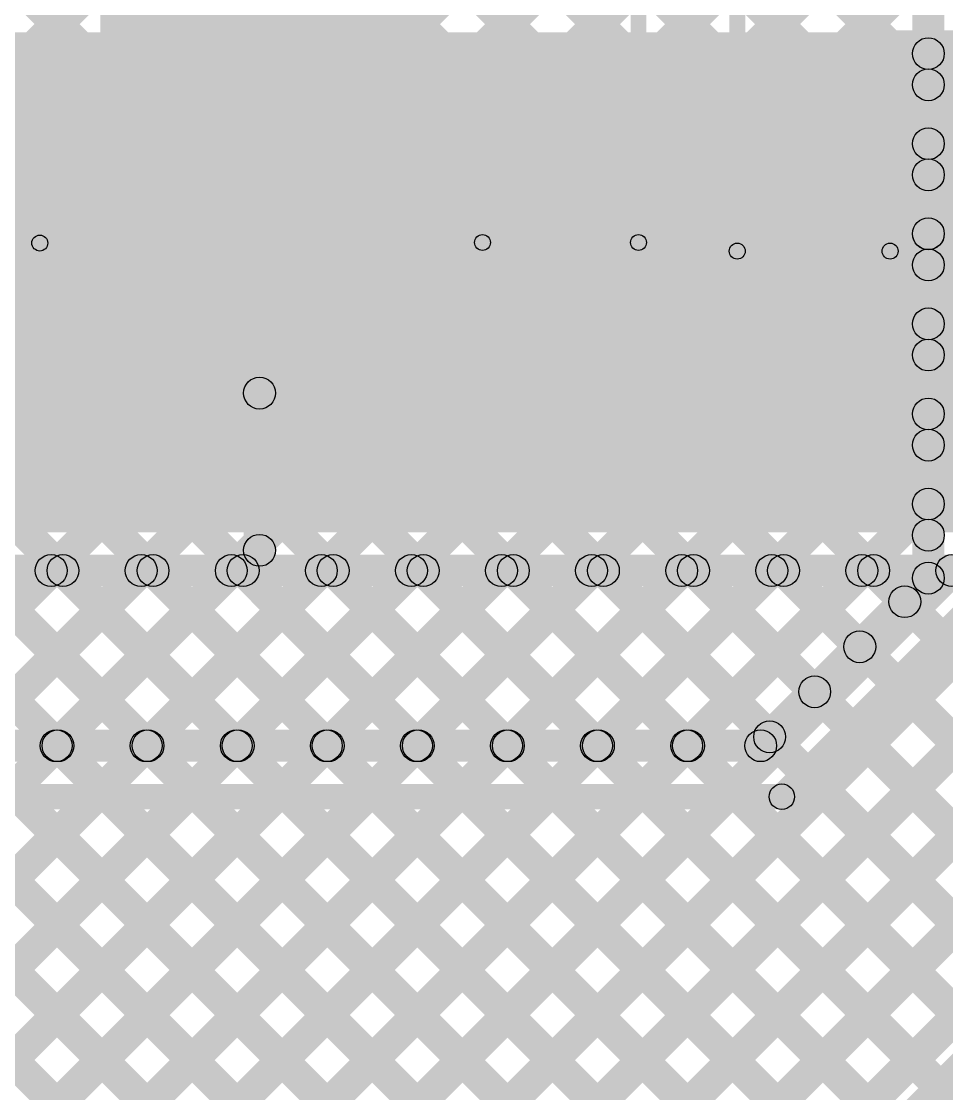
# Model space of a CAD drawing. Header units: millimetres. Extents: x -0.08 to 5.25, y -0.08 to 2.73.
# Drawn here: x 1.4762 to 1.7667, y 0.7308 to 1.0674 of the extents above; entities that cross this region are included whole.
import ezdxf

# ---------------------------------------------------------------- set-up
doc = ezdxf.new("R2010")
doc.units = ezdxf.units.MM
doc.header["$MEASUREMENT"] = 0
for name, color, linetype in [('BottomLayer', 5, 'Continuous'), ('TopLayer', 1, 'Continuous'), ('TopOverlay', 2, 'Continuous'), ('TopPaste', 8, 'Continuous'), ('TopSolder', 216, 'Continuous')]:
    doc.layers.add(name, color=color, linetype=linetype)

# ---------------------------------------------------------------- blocks, each defined once
blk = doc.blocks.new('SPX3940AM3_L_3_3_TR_47')
at = {"layer": 'TopLayer'}
for points in [[(-0.06299, 0.14961), (0.06299, 0.14961), (0.06299, 0.07087), (-0.06299, 0.07087)], [(-0.11417, -0.07087), (-0.06693, -0.07087), (-0.06693, -0.14961), (-0.11417, -0.14961)], [(-0.02362, -0.07087), (0.02362, -0.07087), (0.02362, -0.14961), (-0.02362, -0.14961)], [(0.06693, -0.07087), (0.11417, -0.07087), (0.11417, -0.14961), (0.06693, -0.14961)]]:
    blk.add_hatch(color=1, dxfattribs=at).paths.add_polyline_path(points)
at = {"layer": 'TopOverlay'}
h = blk.add_hatch(color=2, dxfattribs=at)
edge = h.paths.add_edge_path()
edge.add_arc((-0.119, 0.06296), 0.0025, 0, 360)
h = blk.add_hatch(color=2, dxfattribs=at)
edge = h.paths.add_edge_path()
edge.add_arc((-0.119, 0.06296), 0.0025, 0, 360)
for points in [[(-0.07, 0.06546), (-0.07, 0.06046), (-0.119, 0.06046), (-0.119, 0.06546)], [(0.12216, 0.06563), (0.12216, 0.06063), (0.069, 0.06063), (0.069, 0.06563)], [(-0.1215, 0.06296), (-0.1165, 0.06296), (-0.1165, -0.06089), (-0.1215, -0.06089)], [(0.11966, 0.06313), (0.12466, 0.06313), (0.12466, -0.05899), (0.11966, -0.05899)]]:
    blk.add_hatch(color=2, dxfattribs=at).paths.add_polyline_path(points)
h = blk.add_hatch(color=2, dxfattribs=at)
edge = h.paths.add_edge_path()
edge.add_arc((-0.07, 0.06296), 0.0025, 0, 360)
h = blk.add_hatch(color=2, dxfattribs=at)
edge = h.paths.add_edge_path()
edge.add_arc((0.069, 0.06313), 0.0025, 0, 360)
h = blk.add_hatch(color=2, dxfattribs=at)
edge = h.paths.add_edge_path()
edge.add_arc((0.12216, 0.06313), 0.0025, 0, 360)
h = blk.add_hatch(color=2, dxfattribs=at)
edge = h.paths.add_edge_path()
edge.add_arc((0.12216, 0.06313), 0.0025, 0, 360)
h = blk.add_hatch(color=2, dxfattribs=at)
edge = h.paths.add_edge_path()
edge.add_arc((0.12216, -0.05899), 0.0025, 0, 360)
h = blk.add_hatch(color=2, dxfattribs=at)
edge = h.paths.add_edge_path()
edge.add_arc((-0.119, -0.06089), 0.0025, 0, 360)
h = blk.add_hatch(color=2, dxfattribs=at)
edge = h.paths.add_edge_path()
edge.add_arc((-0.12612, -0.147), 0.0025, 0, 360)
h = blk.add_hatch(color=2, dxfattribs=at)
edge = h.paths.add_edge_path()
edge.add_arc((-0.11788, -0.147), 0.0025, 0, 360)
at = {"layer": 'TopPaste'}
for points in [[(-0.06299, 0.14961), (0.06299, 0.14961), (0.06299, 0.07087), (-0.06299, 0.07087)], [(-0.11417, -0.07087), (-0.06693, -0.07087), (-0.06693, -0.14961), (-0.11417, -0.14961)], [(-0.02362, -0.07087), (0.02362, -0.07087), (0.02362, -0.14961), (-0.02362, -0.14961)], [(0.06693, -0.07087), (0.11417, -0.07087), (0.11417, -0.14961), (0.06693, -0.14961)]]:
    blk.add_hatch(color=8, dxfattribs=at).paths.add_polyline_path(points)
at = {"layer": 'TopSolder'}
for points in [[(-0.06699, 0.15361), (0.06699, 0.15361), (0.06699, 0.06687), (-0.06699, 0.06687)], [(-0.11817, -0.06687), (-0.06293, -0.06687), (-0.06293, -0.15361), (-0.11817, -0.15361)], [(-0.02762, -0.06687), (0.02762, -0.06687), (0.02762, -0.15361), (-0.02762, -0.15361)], [(0.06293, -0.06687), (0.11817, -0.06687), (0.11817, -0.15361), (0.06293, -0.15361)]]:
    blk.add_hatch(color=216, dxfattribs=at).paths.add_polyline_path(points)
at = {"layer": 'TopOverlay', "const_width": 0.005}
blk.add_lwpolyline([(-0.11788, -0.147, 1), (-0.12612, -0.147, 1)], format="xyb", close=True, dxfattribs=at)
at = {"layer": 'TopOverlay'}
for centre in [(-0.119, 0.06296), (-0.119, 0.06296), (-0.07, 0.06296), (0.069, 0.06313), (0.12216, 0.06313), (0.12216, 0.06313), (0.12216, -0.05899), (-0.119, -0.06089), (-0.12612, -0.147), (-0.11788, -0.147)]:
    blk.add_circle(centre, 0.0025, dxfattribs=at)
blk = doc.blocks.new('EEEHB1E6R8R_92')
at = {"layer": 'TopLayer'}
for points in [[(-0.11811, 0.0315), (-0.01969, 0.0315), (-0.01969, -0.0315), (-0.11811, -0.0315)], [(0.01969, 0.0315), (0.11811, 0.0315), (0.11811, -0.0315), (0.01969, -0.0315)]]:
    blk.add_hatch(color=1, dxfattribs=at).paths.add_polyline_path(points)
at = {"layer": 'TopOverlay'}
for points in [[(-0.08623, 0.05423), (-0.08977, 0.05777), (-0.06277, 0.08477), (-0.05923, 0.08123)], [(0.083, 0.0855), (0.083, 0.0805), (-0.061, 0.0805), (-0.061, 0.0855)], [(0.0855, 0.03502), (0.0805, 0.03502), (0.0805, 0.083), (0.0855, 0.083)], [(-0.0855, 0.03509), (-0.0905, 0.03509), (-0.0905, 0.056), (-0.0855, 0.056)], [(-0.0985, 0.03881), (-0.1035, 0.03881), (-0.1035, 0.05143), (-0.0985, 0.05143)], [(-0.094, 0.0475), (-0.094, 0.0425), (-0.10796, 0.0425), (-0.10796, 0.0475)], [(-0.0835, -0.056), (-0.0885, -0.056), (-0.0885, -0.03509), (-0.0835, -0.03509)], [(0.0875, -0.083), (0.0825, -0.083), (0.0825, -0.03502), (0.0875, -0.03502)], [(-0.05723, -0.08123), (-0.06077, -0.08477), (-0.08777, -0.05777), (-0.08423, -0.05423)], [(0.085, -0.0805), (0.085, -0.0855), (-0.059, -0.0855), (-0.059, -0.0805)]]:
    blk.add_hatch(color=2, dxfattribs=at).paths.add_polyline_path(points)
h = blk.add_hatch(color=2, dxfattribs=at)
edge = h.paths.add_edge_path()
edge.add_arc((-0.061, 0.083), 0.0025, 0, 360)
h = blk.add_hatch(color=2, dxfattribs=at)
edge = h.paths.add_edge_path()
edge.add_arc((-0.061, 0.083), 0.0025, 0, 360)
h = blk.add_hatch(color=2, dxfattribs=at)
edge = h.paths.add_edge_path()
edge.add_arc((0.083, 0.083), 0.0025, 0, 360)
h = blk.add_hatch(color=2, dxfattribs=at)
edge = h.paths.add_edge_path()
edge.add_arc((0.083, 0.083), 0.0025, 0, 360)
h = blk.add_hatch(color=2, dxfattribs=at)
edge = h.paths.add_edge_path()
edge.add_arc((-0.088, 0.056), 0.0025, 0, 360)
h = blk.add_hatch(color=2, dxfattribs=at)
edge = h.paths.add_edge_path()
edge.add_arc((-0.088, 0.056), 0.0025, 0, 360)
h = blk.add_hatch(color=2, dxfattribs=at)
edge = h.paths.add_edge_path()
edge.add_arc((-0.101, 0.05143), 0.0025, 0, 360)
h = blk.add_hatch(color=2, dxfattribs=at)
edge = h.paths.add_edge_path()
edge.add_arc((-0.10796, 0.045), 0.0025, 0, 360)
h = blk.add_hatch(color=2, dxfattribs=at)
edge = h.paths.add_edge_path()
edge.add_arc((-0.094, 0.045), 0.0025, 0, 360)
h = blk.add_hatch(color=2, dxfattribs=at)
edge = h.paths.add_edge_path()
edge.add_arc((-0.101, 0.03881), 0.0025, 0, 360)
h = blk.add_hatch(color=2, dxfattribs=at)
edge = h.paths.add_edge_path()
edge.add_arc((-0.088, 0.03509), 0.0025, 0, 360)
h = blk.add_hatch(color=2, dxfattribs=at)
edge = h.paths.add_edge_path()
edge.add_arc((0.083, 0.03502), 0.0025, 0, 360)
h = blk.add_hatch(color=2, dxfattribs=at)
edge = h.paths.add_edge_path()
edge.add_arc((-0.086, -0.03509), 0.0025, 0, 360)
h = blk.add_hatch(color=2, dxfattribs=at)
edge = h.paths.add_edge_path()
edge.add_arc((0.085, -0.03502), 0.0025, 0, 360)
h = blk.add_hatch(color=2, dxfattribs=at)
edge = h.paths.add_edge_path()
edge.add_arc((-0.086, -0.056), 0.0025, 0, 360)
h = blk.add_hatch(color=2, dxfattribs=at)
edge = h.paths.add_edge_path()
edge.add_arc((-0.086, -0.056), 0.0025, 0, 360)
h = blk.add_hatch(color=2, dxfattribs=at)
edge = h.paths.add_edge_path()
edge.add_arc((-0.059, -0.083), 0.0025, 0, 360)
h = blk.add_hatch(color=2, dxfattribs=at)
edge = h.paths.add_edge_path()
edge.add_arc((-0.059, -0.083), 0.0025, 0, 360)
h = blk.add_hatch(color=2, dxfattribs=at)
edge = h.paths.add_edge_path()
edge.add_arc((0.085, -0.083), 0.0025, 0, 360)
h = blk.add_hatch(color=2, dxfattribs=at)
edge = h.paths.add_edge_path()
edge.add_arc((0.085, -0.083), 0.0025, 0, 360)
at = {"layer": 'TopPaste'}
for points in [[(-0.11811, 0.0315), (-0.01969, 0.0315), (-0.01969, -0.0315), (-0.11811, -0.0315)], [(0.01969, 0.0315), (0.11811, 0.0315), (0.11811, -0.0315), (0.01969, -0.0315)]]:
    blk.add_hatch(color=8, dxfattribs=at).paths.add_polyline_path(points)
at = {"layer": 'TopSolder'}
for points in [[(-0.12211, 0.0355), (-0.01569, 0.0355), (-0.01569, -0.0355), (-0.12211, -0.0355)], [(0.01569, 0.0355), (0.12211, 0.0355), (0.12211, -0.0355), (0.01569, -0.0355)]]:
    blk.add_hatch(color=216, dxfattribs=at).paths.add_polyline_path(points)
at = {"layer": 'TopOverlay'}
for centre in [(-0.061, 0.083), (-0.061, 0.083), (0.083, 0.083), (0.083, 0.083), (-0.088, 0.056), (-0.088, 0.056), (-0.101, 0.05143), (-0.10796, 0.045), (-0.094, 0.045), (-0.101, 0.03881), (-0.088, 0.03509), (0.083, 0.03502), (-0.086, -0.03509), (0.085, -0.03502), (-0.086, -0.056), (-0.086, -0.056), (-0.059, -0.083), (-0.059, -0.083), (0.085, -0.083), (0.085, -0.083)]:
    blk.add_circle(centre, 0.0025, dxfattribs=at)

msp = doc.modelspace()

# ---------------------------------------------------------------- hatches: boundary and pattern name
at = {"layer": 'BottomLayer'}
for points in [[(1.766, 0.89263), (1.756, 0.89263), (1.756, 1.62808), (1.766, 1.62808)], [(1.766, 0.89263), (1.756, 0.89263), (1.756, 1.62808), (1.766, 1.62808)], [(1.26439, 0.83646), (1.25732, 0.84354), (1.75746, 1.34368), (1.76454, 1.33661)], [(1.26439, 0.83646), (1.25732, 0.84354), (1.75746, 1.34368), (1.76454, 1.33661)], [(1.29267, 0.83646), (1.2856, 0.84354), (1.75746, 1.3154), (1.76454, 1.30833)], [(1.29267, 0.83646), (1.2856, 0.84354), (1.75746, 1.3154), (1.76454, 1.30833)], [(1.39286, 1.29546), (1.39993, 1.30254), (1.76454, 0.93793), (1.75746, 0.93086)], [(1.39286, 1.29546), (1.39993, 1.30254), (1.76454, 0.93793), (1.75746, 0.93086)], [(1.42114, 1.29546), (1.42821, 1.30254), (1.76454, 0.96621), (1.75746, 0.95914)], [(1.42114, 1.29546), (1.42821, 1.30254), (1.76454, 0.96621), (1.75746, 0.95914)], [(1.44943, 1.29546), (1.4565, 1.30254), (1.76454, 0.9945), (1.75746, 0.98743)], [(1.44943, 1.29546), (1.4565, 1.30254), (1.76454, 0.9945), (1.75746, 0.98743)], [(1.47771, 1.29546), (1.48478, 1.30254), (1.76454, 1.02278), (1.75746, 1.01571)], [(1.47771, 1.29546), (1.48478, 1.30254), (1.76454, 1.02278), (1.75746, 1.01571)], [(1.506, 1.29546), (1.51307, 1.30254), (1.76454, 1.05107), (1.75746, 1.044)], [(1.506, 1.29546), (1.51307, 1.30254), (1.76454, 1.05107), (1.75746, 1.044)], [(1.32096, 0.83646), (1.31389, 0.84354), (1.75746, 1.28711), (1.76454, 1.28004)], [(1.32096, 0.83646), (1.31389, 0.84354), (1.75746, 1.28711), (1.76454, 1.28004)], [(1.39234, 1.2677), (1.39942, 1.27477), (1.76454, 0.90965), (1.75746, 0.90258)], [(1.39234, 1.26769), (1.39942, 1.27477), (1.76454, 0.90965), (1.75746, 0.90257)], [(1.34924, 0.83646), (1.34217, 0.84354), (1.75746, 1.25883), (1.76454, 1.25176)], [(1.34924, 0.83646), (1.34217, 0.84354), (1.75746, 1.25883), (1.76454, 1.25176)], [(1.3835, 1.24825), (1.39057, 1.25533), (1.75714, 0.88876), (1.75006, 0.88169)], [(1.3835, 1.24825), (1.39057, 1.25532), (1.75713, 0.88876), (1.75006, 0.88169)], [(1.16702, 1.23846), (1.17409, 1.24554), (1.57609, 0.84354), (1.56902, 0.83646)], [(1.16702, 1.23846), (1.17409, 1.24554), (1.57609, 0.84354), (1.56902, 0.83646)], [(1.1953, 1.23846), (1.20237, 1.24554), (1.60437, 0.84354), (1.5973, 0.83646)], [(1.1953, 1.23846), (1.20237, 1.24554), (1.60437, 0.84354), (1.5973, 0.83646)], [(1.22358, 1.23846), (1.23066, 1.24554), (1.63266, 0.84354), (1.62558, 0.83646)], [(1.22359, 1.23846), (1.23066, 1.24554), (1.63266, 0.84354), (1.62559, 0.83646)], [(1.25187, 1.23846), (1.25894, 1.24554), (1.66094, 0.84354), (1.65387, 0.83646)], [(1.25187, 1.23846), (1.25894, 1.24554), (1.66094, 0.84354), (1.65387, 0.83646)], [(1.28015, 1.23846), (1.28722, 1.24554), (1.68922, 0.84354), (1.68215, 0.83646)], [(1.28015, 1.23846), (1.28722, 1.24554), (1.68922, 0.84354), (1.68215, 0.83646)], [(1.30844, 1.23846), (1.31551, 1.24554), (1.71471, 0.84634), (1.70764, 0.83926)], [(1.30844, 1.23846), (1.31551, 1.24554), (1.71471, 0.84634), (1.70764, 0.83926)], [(1.33672, 1.23846), (1.34379, 1.24554), (1.72885, 0.86048), (1.72178, 0.85341)], [(1.33672, 1.23846), (1.34379, 1.24554), (1.72885, 0.86048), (1.72178, 0.85341)], [(1.36472, 1.23875), (1.37179, 1.24582), (1.74299, 0.87462), (1.73592, 0.86755)], [(1.36472, 1.23875), (1.37179, 1.24582), (1.74299, 0.87462), (1.73592, 0.86755)], [(1.37753, 0.83646), (1.37045, 0.84354), (1.75746, 1.23055), (1.76454, 1.22347)], [(1.37753, 0.83646), (1.37046, 0.84354), (1.75746, 1.23054), (1.76454, 1.22347)], [(1.18001, 1.19718), (1.18708, 1.20425), (1.5478, 0.84354), (1.54073, 0.83646)], [(1.18001, 1.19718), (1.18708, 1.20425), (1.5478, 0.84354), (1.54073, 0.83646)], [(1.40581, 0.83646), (1.39874, 0.84354), (1.75746, 1.20226), (1.76454, 1.19519)], [(1.40581, 0.83646), (1.39874, 0.84354), (1.75746, 1.20226), (1.76454, 1.19519)], [(1.1669, 1.18201), (1.17397, 1.18908), (1.51952, 0.84354), (1.51245, 0.83646)], [(1.1669, 1.18201), (1.17397, 1.18908), (1.51952, 0.84354), (1.51245, 0.83646)], [(1.14316, 1.17746), (1.15023, 1.18454), (1.49123, 0.84354), (1.48416, 0.83646)], [(1.14316, 1.17746), (1.15023, 1.18454), (1.49123, 0.84354), (1.48416, 0.83646)], [(1.43409, 0.83646), (1.42702, 0.84354), (1.75746, 1.17398), (1.76454, 1.16691)], [(1.43409, 0.83646), (1.42702, 0.84354), (1.75746, 1.17398), (1.76454, 1.16691)], [(1.46238, 0.83646), (1.45531, 0.84354), (1.75746, 1.14569), (1.76454, 1.13862)], [(1.46238, 0.83646), (1.45531, 0.84354), (1.75746, 1.14569), (1.76454, 1.13862)], [(1.49066, 0.83646), (1.48359, 0.84354), (1.75746, 1.11741), (1.76454, 1.11034)], [(1.49066, 0.83646), (1.48359, 0.84354), (1.75746, 1.11741), (1.76454, 1.11034)], [(1.49066, 0.83646), (1.48359, 0.84354), (1.75746, 1.11741), (1.76454, 1.11034)], [(1.51895, 0.83646), (1.51188, 0.84354), (1.75746, 1.08912), (1.76454, 1.08205)], [(1.51895, 0.83646), (1.51188, 0.84354), (1.75746, 1.08912), (1.76454, 1.08205)], [(1.54723, 0.83646), (1.54016, 0.84354), (1.75746, 1.06084), (1.76454, 1.05377)], [(1.54723, 0.83646), (1.54016, 0.84354), (1.75746, 1.06084), (1.76454, 1.05377)], [(1.57552, 0.83646), (1.56844, 0.84354), (1.75746, 1.03256), (1.76454, 1.02548)], [(1.57552, 0.83646), (1.56845, 0.84354), (1.75746, 1.03255), (1.76454, 1.02548)], [(1.6038, 0.83646), (1.59673, 0.84354), (1.75746, 1.00427), (1.76454, 0.9972)], [(1.6038, 0.83646), (1.59673, 0.84354), (1.75746, 1.00427), (1.76454, 0.9972)], [(1.63208, 0.83646), (1.62501, 0.84354), (1.75746, 0.97599), (1.76454, 0.96892)], [(1.63208, 0.83646), (1.62501, 0.84354), (1.75746, 0.97599), (1.76454, 0.96892)], [(1.66037, 0.83646), (1.6533, 0.84354), (1.75746, 0.9477), (1.76454, 0.94063)], [(1.66037, 0.83646), (1.6533, 0.84354), (1.75746, 0.9477), (1.76454, 0.94063)], [(1.68865, 0.83646), (1.68158, 0.84354), (1.75746, 0.91942), (1.76454, 0.91235)], [(1.68865, 0.83646), (1.68158, 0.84354), (1.75746, 0.91942), (1.76454, 0.91235)], [(1.71191, 0.83646), (1.70484, 0.84354), (1.75746, 0.89616), (1.76454, 0.88909)], [(1.71191, 0.83646), (1.70484, 0.84354), (1.75746, 0.89616), (1.76454, 0.88909)], [(1.71783, 0.82117), (1.71217, 0.82683), (1.77417, 0.88883), (1.77983, 0.88317)], [(1.137, 0.835), (1.137, 0.845), (1.70837, 0.845), (1.70837, 0.835)], [(1.137, 0.835), (1.137, 0.845), (1.70837, 0.845), (1.70837, 0.835)], [(1.137, 0.82), (1.137, 0.828), (1.715, 0.828), (1.715, 0.82)], [(1.73783, 0.70117), (1.73217, 0.70683), (1.78917, 0.76383), (1.79483, 0.75817)]]:
    msp.add_hatch(color=5, dxfattribs=at).paths.add_polyline_path(points)
h = msp.add_hatch(color=5, dxfattribs=at)
edge = h.paths.add_edge_path()
edge.add_arc((1.761, 1.0573), 0.005, 0, 360)
h = msp.add_hatch(color=5, dxfattribs=at)
edge = h.paths.add_edge_path()
edge.add_arc((1.761, 1.0573), 0.005, 0, 360)
h = msp.add_hatch(color=5, dxfattribs=at)
edge = h.paths.add_edge_path()
edge.add_arc((1.761, 1.04753), 0.005, 0, 360)
h = msp.add_hatch(color=5, dxfattribs=at)
edge = h.paths.add_edge_path()
edge.add_arc((1.761, 1.04753), 0.005, 0, 360)
h = msp.add_hatch(color=5, dxfattribs=at)
edge = h.paths.add_edge_path()
edge.add_arc((1.761, 1.02902), 0.005, 0, 360)
h = msp.add_hatch(color=5, dxfattribs=at)
edge = h.paths.add_edge_path()
edge.add_arc((1.761, 1.02902), 0.005, 0, 360)
h = msp.add_hatch(color=5, dxfattribs=at)
edge = h.paths.add_edge_path()
edge.add_arc((1.761, 1.01925), 0.005, 0, 360)
h = msp.add_hatch(color=5, dxfattribs=at)
edge = h.paths.add_edge_path()
edge.add_arc((1.761, 1.01925), 0.005, 0, 360)
h = msp.add_hatch(color=5, dxfattribs=at)
edge = h.paths.add_edge_path()
edge.add_arc((1.761, 1.00073), 0.005, 0, 360)
h = msp.add_hatch(color=5, dxfattribs=at)
edge = h.paths.add_edge_path()
edge.add_arc((1.761, 1.00074), 0.005, 0, 360)
h = msp.add_hatch(color=5, dxfattribs=at)
edge = h.paths.add_edge_path()
edge.add_arc((1.761, 0.99096), 0.005, 0, 360)
h = msp.add_hatch(color=5, dxfattribs=at)
edge = h.paths.add_edge_path()
edge.add_arc((1.761, 0.99096), 0.005, 0, 360)
h = msp.add_hatch(color=5, dxfattribs=at)
edge = h.paths.add_edge_path()
edge.add_arc((1.761, 0.97245), 0.005, 0, 360)
h = msp.add_hatch(color=5, dxfattribs=at)
edge = h.paths.add_edge_path()
edge.add_arc((1.761, 0.97245), 0.005, 0, 360)
h = msp.add_hatch(color=5, dxfattribs=at)
edge = h.paths.add_edge_path()
edge.add_arc((1.761, 0.96268), 0.005, 0, 360)
h = msp.add_hatch(color=5, dxfattribs=at)
edge = h.paths.add_edge_path()
edge.add_arc((1.761, 0.96268), 0.005, 0, 360)
h = msp.add_hatch(color=5, dxfattribs=at)
edge = h.paths.add_edge_path()
edge.add_arc((1.761, 0.94417), 0.005, 0, 360)
h = msp.add_hatch(color=5, dxfattribs=at)
edge = h.paths.add_edge_path()
edge.add_arc((1.761, 0.94417), 0.005, 0, 360)
h = msp.add_hatch(color=5, dxfattribs=at)
edge = h.paths.add_edge_path()
edge.add_arc((1.761, 0.93439), 0.005, 0, 360)
h = msp.add_hatch(color=5, dxfattribs=at)
edge = h.paths.add_edge_path()
edge.add_arc((1.761, 0.93439), 0.005, 0, 360)
h = msp.add_hatch(color=5, dxfattribs=at)
edge = h.paths.add_edge_path()
edge.add_arc((1.761, 0.91588), 0.005, 0, 360)
h = msp.add_hatch(color=5, dxfattribs=at)
edge = h.paths.add_edge_path()
edge.add_arc((1.761, 0.91588), 0.005, 0, 360)
h = msp.add_hatch(color=5, dxfattribs=at)
edge = h.paths.add_edge_path()
edge.add_arc((1.761, 0.90611), 0.005, 0, 360)
h = msp.add_hatch(color=5, dxfattribs=at)
edge = h.paths.add_edge_path()
edge.add_arc((1.761, 0.90611), 0.005, 0, 360)
h = msp.add_hatch(color=5, dxfattribs=at)
edge = h.paths.add_edge_path()
edge.add_arc((1.761, 0.89263), 0.005, 0, 360)
h = msp.add_hatch(color=5, dxfattribs=at)
edge = h.paths.add_edge_path()
edge.add_arc((1.761, 0.89263), 0.005, 0, 360)
h = msp.add_hatch(color=5, dxfattribs=at)
edge = h.paths.add_edge_path()
edge.add_arc((1.761, 0.89263), 0.005, 0, 360)
h = msp.add_hatch(color=5, dxfattribs=at)
edge = h.paths.add_edge_path()
edge.add_arc((1.761, 0.89263), 0.005, 0, 360)
h = msp.add_hatch(color=5, dxfattribs=at)
edge = h.paths.add_edge_path()
edge.add_arc((1.7536, 0.88523), 0.005, 0, 360)
h = msp.add_hatch(color=5, dxfattribs=at)
edge = h.paths.add_edge_path()
edge.add_arc((1.7536, 0.88523), 0.005, 0, 360)
h = msp.add_hatch(color=5, dxfattribs=at)
edge = h.paths.add_edge_path()
edge.add_arc((1.73946, 0.87108), 0.005, 0, 360)
h = msp.add_hatch(color=5, dxfattribs=at)
edge = h.paths.add_edge_path()
edge.add_arc((1.73946, 0.87108), 0.005, 0, 360)
h = msp.add_hatch(color=5, dxfattribs=at)
edge = h.paths.add_edge_path()
edge.add_arc((1.72532, 0.85694), 0.005, 0, 360)
h = msp.add_hatch(color=5, dxfattribs=at)
edge = h.paths.add_edge_path()
edge.add_arc((1.72531, 0.85694), 0.005, 0, 360)
h = msp.add_hatch(color=5, dxfattribs=at)
edge = h.paths.add_edge_path()
edge.add_arc((1.48713, 0.84), 0.005, 0, 360)
h = msp.add_hatch(color=5, dxfattribs=at)
edge = h.paths.add_edge_path()
edge.add_arc((1.48713, 0.84), 0.005, 0, 360)
h = msp.add_hatch(color=5, dxfattribs=at)
edge = h.paths.add_edge_path()
edge.add_arc((1.48713, 0.84), 0.005, 0, 360)
h = msp.add_hatch(color=5, dxfattribs=at)
edge = h.paths.add_edge_path()
edge.add_arc((1.4877, 0.84), 0.005, 0, 360)
h = msp.add_hatch(color=5, dxfattribs=at)
edge = h.paths.add_edge_path()
edge.add_arc((1.4877, 0.84), 0.005, 0, 360)
h = msp.add_hatch(color=5, dxfattribs=at)
edge = h.paths.add_edge_path()
edge.add_arc((1.51541, 0.84), 0.005, 0, 360)
h = msp.add_hatch(color=5, dxfattribs=at)
edge = h.paths.add_edge_path()
edge.add_arc((1.51541, 0.84), 0.005, 0, 360)
h = msp.add_hatch(color=5, dxfattribs=at)
edge = h.paths.add_edge_path()
edge.add_arc((1.51598, 0.84), 0.005, 0, 360)
h = msp.add_hatch(color=5, dxfattribs=at)
edge = h.paths.add_edge_path()
edge.add_arc((1.51598, 0.84), 0.005, 0, 360)
h = msp.add_hatch(color=5, dxfattribs=at)
edge = h.paths.add_edge_path()
edge.add_arc((1.5437, 0.84), 0.005, 0, 360)
h = msp.add_hatch(color=5, dxfattribs=at)
edge = h.paths.add_edge_path()
edge.add_arc((1.5437, 0.84), 0.005, 0, 360)
h = msp.add_hatch(color=5, dxfattribs=at)
edge = h.paths.add_edge_path()
edge.add_arc((1.54427, 0.84), 0.005, 0, 360)
h = msp.add_hatch(color=5, dxfattribs=at)
edge = h.paths.add_edge_path()
edge.add_arc((1.54427, 0.84), 0.005, 0, 360)
h = msp.add_hatch(color=5, dxfattribs=at)
edge = h.paths.add_edge_path()
edge.add_arc((1.57198, 0.84), 0.005, 0, 360)
h = msp.add_hatch(color=5, dxfattribs=at)
edge = h.paths.add_edge_path()
edge.add_arc((1.57198, 0.84), 0.005, 0, 360)
h = msp.add_hatch(color=5, dxfattribs=at)
edge = h.paths.add_edge_path()
edge.add_arc((1.57255, 0.84), 0.005, 0, 360)
h = msp.add_hatch(color=5, dxfattribs=at)
edge = h.paths.add_edge_path()
edge.add_arc((1.57255, 0.84), 0.005, 0, 360)
h = msp.add_hatch(color=5, dxfattribs=at)
edge = h.paths.add_edge_path()
edge.add_arc((1.60027, 0.84), 0.005, 0, 360)
h = msp.add_hatch(color=5, dxfattribs=at)
edge = h.paths.add_edge_path()
edge.add_arc((1.60026, 0.84), 0.005, 0, 360)
h = msp.add_hatch(color=5, dxfattribs=at)
edge = h.paths.add_edge_path()
edge.add_arc((1.60084, 0.84), 0.005, 0, 360)
h = msp.add_hatch(color=5, dxfattribs=at)
edge = h.paths.add_edge_path()
edge.add_arc((1.60084, 0.84), 0.005, 0, 360)
h = msp.add_hatch(color=5, dxfattribs=at)
edge = h.paths.add_edge_path()
edge.add_arc((1.62855, 0.84), 0.005, 0, 360)
h = msp.add_hatch(color=5, dxfattribs=at)
edge = h.paths.add_edge_path()
edge.add_arc((1.62855, 0.84), 0.005, 0, 360)
h = msp.add_hatch(color=5, dxfattribs=at)
edge = h.paths.add_edge_path()
edge.add_arc((1.62912, 0.84), 0.005, 0, 360)
h = msp.add_hatch(color=5, dxfattribs=at)
edge = h.paths.add_edge_path()
edge.add_arc((1.62912, 0.84), 0.005, 0, 360)
h = msp.add_hatch(color=5, dxfattribs=at)
edge = h.paths.add_edge_path()
edge.add_arc((1.65683, 0.84), 0.005, 0, 360)
h = msp.add_hatch(color=5, dxfattribs=at)
edge = h.paths.add_edge_path()
edge.add_arc((1.65683, 0.84), 0.005, 0, 360)
h = msp.add_hatch(color=5, dxfattribs=at)
edge = h.paths.add_edge_path()
edge.add_arc((1.6574, 0.84), 0.005, 0, 360)
h = msp.add_hatch(color=5, dxfattribs=at)
edge = h.paths.add_edge_path()
edge.add_arc((1.6574, 0.84), 0.005, 0, 360)
h = msp.add_hatch(color=5, dxfattribs=at)
edge = h.paths.add_edge_path()
edge.add_arc((1.68512, 0.84), 0.005, 0, 360)
h = msp.add_hatch(color=5, dxfattribs=at)
edge = h.paths.add_edge_path()
edge.add_arc((1.68512, 0.84), 0.005, 0, 360)
h = msp.add_hatch(color=5, dxfattribs=at)
edge = h.paths.add_edge_path()
edge.add_arc((1.68569, 0.84), 0.005, 0, 360)
h = msp.add_hatch(color=5, dxfattribs=at)
edge = h.paths.add_edge_path()
edge.add_arc((1.68569, 0.84), 0.005, 0, 360)
h = msp.add_hatch(color=5, dxfattribs=at)
edge = h.paths.add_edge_path()
edge.add_arc((1.70837, 0.84), 0.005, 0, 360)
h = msp.add_hatch(color=5, dxfattribs=at)
edge = h.paths.add_edge_path()
edge.add_arc((1.70837, 0.84), 0.005, 0, 360)
h = msp.add_hatch(color=5, dxfattribs=at)
edge = h.paths.add_edge_path()
edge.add_arc((1.70837, 0.84), 0.005, 0, 360)
h = msp.add_hatch(color=5, dxfattribs=at)
edge = h.paths.add_edge_path()
edge.add_arc((1.70837, 0.84), 0.005, 0, 360)
h = msp.add_hatch(color=5, dxfattribs=at)
edge = h.paths.add_edge_path()
edge.add_arc((1.71117, 0.8428), 0.005, 0, 360)
h = msp.add_hatch(color=5, dxfattribs=at)
edge = h.paths.add_edge_path()
edge.add_arc((1.71117, 0.8428), 0.005, 0, 360)
h = msp.add_hatch(color=5, dxfattribs=at)
edge = h.paths.add_edge_path()
edge.add_arc((1.715, 0.824), 0.004, 0, 360)
h = msp.add_hatch(color=5, dxfattribs=at)
edge = h.paths.add_edge_path()
edge.add_arc((1.715, 0.824), 0.004, 0, 360)
at = {"layer": 'TopLayer'}
for points in [[(1.501, 0.91), (1.595, 0.91), (1.595, 1.214), (1.501, 1.214)], [(1.132, 0.907), (1.882, 0.907), (1.882, 1.064), (1.132, 1.064)], [(1.36522, 0.34333), (1.35815, 0.3504), (2.0357, 1.02795), (2.04277, 1.02087)], [(1.36522, 0.34333), (1.35815, 0.3504), (2.0357, 1.02795), (2.04277, 1.02087)], [(1.556, 0.90135), (1.546, 0.90135), (1.546, 0.95072), (1.556, 0.95072)], [(1.556, 0.90135), (1.546, 0.90135), (1.546, 0.95072), (1.556, 0.95072)], [(1.12, 0.89), (1.12, 0.9), (1.894, 0.9), (1.894, 0.89)], [(1.12, 0.89), (1.12, 0.9), (1.894, 0.9), (1.894, 0.89)], [(1.31603, 0.89146), (1.3231, 0.89854), (2.0321, 0.18954), (2.02503, 0.18246)], [(1.31603, 0.89146), (1.3231, 0.89854), (2.0341, 0.18754), (2.02703, 0.18046)], [(1.34431, 0.89146), (1.35138, 0.89854), (2.06038, 0.18954), (2.05331, 0.18246)], [(1.34431, 0.89146), (1.35138, 0.89854), (2.06238, 0.18754), (2.05531, 0.18046)], [(1.36522, 0.54132), (1.35815, 0.54839), (1.7083, 0.89854), (1.71537, 0.89146)], [(1.36522, 0.3999), (1.35815, 0.40697), (1.84972, 0.89854), (1.85679, 0.89146)], [(1.36522, 0.37161), (1.35815, 0.37868), (1.878, 0.89854), (1.88507, 0.89146)], [(1.36522, 0.48475), (1.35815, 0.49182), (1.76487, 0.89854), (1.77194, 0.89146)], [(1.36522, 0.65446), (1.35815, 0.66153), (1.59516, 0.89854), (1.60223, 0.89146)], [(1.36522, 0.62617), (1.35815, 0.63324), (1.62345, 0.89854), (1.63052, 0.89146)], [(1.36522, 0.68274), (1.35815, 0.68981), (1.56688, 0.89854), (1.57395, 0.89146)], [(1.36522, 0.76759), (1.35815, 0.77466), (1.48202, 0.89854), (1.48909, 0.89146)], [(1.36522, 0.73931), (1.35815, 0.74638), (1.51031, 0.89854), (1.51738, 0.89146)], [(1.36522, 0.59789), (1.35815, 0.60496), (1.65173, 0.89854), (1.6588, 0.89146)], [(1.36522, 0.71102), (1.35815, 0.7181), (1.53859, 0.89854), (1.54566, 0.89146)], [(1.36522, 0.5696), (1.35815, 0.57667), (1.68001, 0.89854), (1.68708, 0.89146)], [(1.36522, 0.45647), (1.35815, 0.46354), (1.79315, 0.89854), (1.80022, 0.89146)], [(1.36522, 0.42818), (1.35815, 0.43525), (1.82144, 0.89854), (1.82851, 0.89146)], [(1.36522, 0.51303), (1.35815, 0.5201), (1.73658, 0.89854), (1.74365, 0.89146)], [(1.36522, 0.54132), (1.35815, 0.54839), (1.7083, 0.89854), (1.71537, 0.89146)], [(1.36522, 0.42818), (1.35815, 0.43525), (1.82143, 0.89854), (1.82851, 0.89146)], [(1.36522, 0.37161), (1.35815, 0.37868), (1.878, 0.89854), (1.88507, 0.89146)], [(1.36522, 0.51303), (1.35815, 0.52011), (1.73658, 0.89854), (1.74365, 0.89146)], [(1.36522, 0.48475), (1.35815, 0.49182), (1.76487, 0.89854), (1.77194, 0.89146)], [(1.36522, 0.71102), (1.35815, 0.7181), (1.53859, 0.89854), (1.54566, 0.89146)], [(1.36522, 0.68274), (1.35815, 0.68981), (1.56688, 0.89854), (1.57395, 0.89146)], [(1.36522, 0.76759), (1.35815, 0.77466), (1.48202, 0.89854), (1.48909, 0.89146)], [(1.36522, 0.59789), (1.35815, 0.60496), (1.65173, 0.89854), (1.6588, 0.89146)], [(1.36522, 0.5696), (1.35815, 0.57667), (1.68001, 0.89854), (1.68708, 0.89146)], [(1.36522, 0.65446), (1.35815, 0.66153), (1.59516, 0.89854), (1.60223, 0.89146)], [(1.36522, 0.62617), (1.35815, 0.63324), (1.62344, 0.89854), (1.63052, 0.89146)], [(1.36522, 0.45647), (1.35815, 0.46354), (1.79315, 0.89854), (1.80022, 0.89146)], [(1.36522, 0.3999), (1.35815, 0.40697), (1.84972, 0.89854), (1.85679, 0.89146)], [(1.36522, 0.73931), (1.35815, 0.74638), (1.51031, 0.89854), (1.51738, 0.89146)], [(1.36522, 0.71102), (1.35815, 0.7181), (1.53859, 0.89854), (1.54566, 0.89146)], [(1.37259, 0.89146), (1.37967, 0.89854), (2.08867, 0.18954), (2.08159, 0.18246)], [(1.37259, 0.89146), (1.37967, 0.89854), (2.09067, 0.18754), (2.08359, 0.18046)], [(1.40088, 0.89146), (1.40795, 0.89854), (2.11695, 0.18954), (2.10988, 0.18246)], [(1.40088, 0.89146), (1.40795, 0.89854), (2.11895, 0.18754), (2.11188, 0.18046)], [(1.42916, 0.89146), (1.43623, 0.89854), (2.14523, 0.18954), (2.13816, 0.18246)], [(1.42916, 0.89146), (1.43623, 0.89854), (2.14723, 0.18754), (2.14016, 0.18046)], [(1.45745, 0.89146), (1.46452, 0.89854), (2.17352, 0.18954), (2.16645, 0.18246)], [(1.45745, 0.89146), (1.46452, 0.89854), (2.17552, 0.18754), (2.16845, 0.18046)], [(1.48573, 0.89146), (1.4928, 0.89854), (2.2018, 0.18954), (2.19473, 0.18246)], [(1.48573, 0.89146), (1.4928, 0.89854), (2.2038, 0.18754), (2.19673, 0.18046)], [(1.51402, 0.89146), (1.52109, 0.89854), (2.23009, 0.18954), (2.22302, 0.18246)], [(1.51402, 0.89146), (1.52109, 0.89854), (2.23209, 0.18754), (2.22502, 0.18046)], [(1.5423, 0.89146), (1.54937, 0.89854), (2.25837, 0.18954), (2.2513, 0.18246)], [(1.5423, 0.89146), (1.54937, 0.89854), (2.26037, 0.18754), (2.2533, 0.18046)], [(1.57058, 0.89146), (1.57766, 0.89854), (2.27663, 0.19956), (2.26956, 0.19249)], [(1.57059, 0.89146), (1.57766, 0.89854), (2.27663, 0.19956), (2.26956, 0.19249)], [(1.59887, 0.89146), (1.60594, 0.89854), (2.28106, 0.22342), (2.27399, 0.21635)], [(1.59887, 0.89146), (1.60594, 0.89854), (2.28106, 0.22342), (2.27399, 0.21634)], [(1.62715, 0.89146), (1.63422, 0.89854), (2.29184, 0.24092), (2.28477, 0.23385)], [(1.62715, 0.89146), (1.63422, 0.89854), (2.29184, 0.24092), (2.28477, 0.23385)], [(1.65544, 0.89146), (1.66251, 0.89854), (2.3074, 0.25365), (2.30033, 0.24657)], [(1.65544, 0.89146), (1.66251, 0.89854), (2.3074, 0.25365), (2.30033, 0.24657)], [(1.68372, 0.89146), (1.69079, 0.89854), (2.32832, 0.261), (2.32125, 0.25393)], [(1.68372, 0.89146), (1.69079, 0.89854), (2.32832, 0.261), (2.32125, 0.25393)], [(1.71201, 0.89146), (1.71908, 0.89854), (2.36003, 0.25758), (2.35296, 0.25051)], [(1.71201, 0.89146), (1.71908, 0.89854), (2.36003, 0.25758), (2.35296, 0.25051)], [(1.74029, 0.89146), (1.74736, 0.89854), (2.45636, 0.18954), (2.44929, 0.18246)], [(1.74029, 0.89146), (1.74736, 0.89854), (2.45836, 0.18754), (2.45129, 0.18046)]]:
    msp.add_hatch(color=1, dxfattribs=at).paths.add_polyline_path(points)
h = msp.add_hatch(color=1, dxfattribs=at)
edge = h.paths.add_edge_path()
edge.add_arc((1.551, 0.95072), 0.005, 0, 360)
h = msp.add_hatch(color=1, dxfattribs=at)
edge = h.paths.add_edge_path()
edge.add_arc((1.551, 0.95072), 0.005, 0, 360)
h = msp.add_hatch(color=1, dxfattribs=at)
edge = h.paths.add_edge_path()
edge.add_arc((1.551, 0.90135), 0.005, 0, 360)
h = msp.add_hatch(color=1, dxfattribs=at)
edge = h.paths.add_edge_path()
edge.add_arc((1.551, 0.90135), 0.005, 0, 360)
h = msp.add_hatch(color=1, dxfattribs=at)
edge = h.paths.add_edge_path()
edge.add_arc((1.48556, 0.895), 0.005, 0, 360)
h = msp.add_hatch(color=1, dxfattribs=at)
edge = h.paths.add_edge_path()
edge.add_arc((1.48556, 0.895), 0.005, 0, 360)
h = msp.add_hatch(color=1, dxfattribs=at)
edge = h.paths.add_edge_path()
edge.add_arc((1.48927, 0.895), 0.005, 0, 360)
h = msp.add_hatch(color=1, dxfattribs=at)
edge = h.paths.add_edge_path()
edge.add_arc((1.48927, 0.895), 0.005, 0, 360)
h = msp.add_hatch(color=1, dxfattribs=at)
edge = h.paths.add_edge_path()
edge.add_arc((1.51384, 0.895), 0.005, 0, 360)
h = msp.add_hatch(color=1, dxfattribs=at)
edge = h.paths.add_edge_path()
edge.add_arc((1.51384, 0.895), 0.005, 0, 360)
h = msp.add_hatch(color=1, dxfattribs=at)
edge = h.paths.add_edge_path()
edge.add_arc((1.51755, 0.895), 0.005, 0, 360)
h = msp.add_hatch(color=1, dxfattribs=at)
edge = h.paths.add_edge_path()
edge.add_arc((1.51755, 0.895), 0.005, 0, 360)
h = msp.add_hatch(color=1, dxfattribs=at)
edge = h.paths.add_edge_path()
edge.add_arc((1.54213, 0.895), 0.005, 0, 360)
h = msp.add_hatch(color=1, dxfattribs=at)
edge = h.paths.add_edge_path()
edge.add_arc((1.54213, 0.895), 0.005, 0, 360)
h = msp.add_hatch(color=1, dxfattribs=at)
edge = h.paths.add_edge_path()
edge.add_arc((1.54213, 0.895), 0.005, 0, 360)
h = msp.add_hatch(color=1, dxfattribs=at)
edge = h.paths.add_edge_path()
edge.add_arc((1.54584, 0.895), 0.005, 0, 360)
h = msp.add_hatch(color=1, dxfattribs=at)
edge = h.paths.add_edge_path()
edge.add_arc((1.54584, 0.895), 0.005, 0, 360)
h = msp.add_hatch(color=1, dxfattribs=at)
edge = h.paths.add_edge_path()
edge.add_arc((1.57041, 0.895), 0.005, 0, 360)
h = msp.add_hatch(color=1, dxfattribs=at)
edge = h.paths.add_edge_path()
edge.add_arc((1.57041, 0.895), 0.005, 0, 360)
h = msp.add_hatch(color=1, dxfattribs=at)
edge = h.paths.add_edge_path()
edge.add_arc((1.57412, 0.895), 0.005, 0, 360)
h = msp.add_hatch(color=1, dxfattribs=at)
edge = h.paths.add_edge_path()
edge.add_arc((1.57412, 0.895), 0.005, 0, 360)
h = msp.add_hatch(color=1, dxfattribs=at)
edge = h.paths.add_edge_path()
edge.add_arc((1.5987, 0.895), 0.005, 0, 360)
h = msp.add_hatch(color=1, dxfattribs=at)
edge = h.paths.add_edge_path()
edge.add_arc((1.5987, 0.895), 0.005, 0, 360)
h = msp.add_hatch(color=1, dxfattribs=at)
edge = h.paths.add_edge_path()
edge.add_arc((1.6024, 0.895), 0.005, 0, 360)
h = msp.add_hatch(color=1, dxfattribs=at)
edge = h.paths.add_edge_path()
edge.add_arc((1.6024, 0.895), 0.005, 0, 360)
h = msp.add_hatch(color=1, dxfattribs=at)
edge = h.paths.add_edge_path()
edge.add_arc((1.62698, 0.895), 0.005, 0, 360)
h = msp.add_hatch(color=1, dxfattribs=at)
edge = h.paths.add_edge_path()
edge.add_arc((1.62698, 0.895), 0.005, 0, 360)
h = msp.add_hatch(color=1, dxfattribs=at)
edge = h.paths.add_edge_path()
edge.add_arc((1.63069, 0.895), 0.005, 0, 360)
h = msp.add_hatch(color=1, dxfattribs=at)
edge = h.paths.add_edge_path()
edge.add_arc((1.63069, 0.895), 0.005, 0, 360)
h = msp.add_hatch(color=1, dxfattribs=at)
edge = h.paths.add_edge_path()
edge.add_arc((1.65526, 0.895), 0.005, 0, 360)
h = msp.add_hatch(color=1, dxfattribs=at)
edge = h.paths.add_edge_path()
edge.add_arc((1.65526, 0.895), 0.005, 0, 360)
h = msp.add_hatch(color=1, dxfattribs=at)
edge = h.paths.add_edge_path()
edge.add_arc((1.65897, 0.895), 0.005, 0, 360)
h = msp.add_hatch(color=1, dxfattribs=at)
edge = h.paths.add_edge_path()
edge.add_arc((1.65897, 0.895), 0.005, 0, 360)
h = msp.add_hatch(color=1, dxfattribs=at)
edge = h.paths.add_edge_path()
edge.add_arc((1.68355, 0.895), 0.005, 0, 360)
h = msp.add_hatch(color=1, dxfattribs=at)
edge = h.paths.add_edge_path()
edge.add_arc((1.68355, 0.895), 0.005, 0, 360)
h = msp.add_hatch(color=1, dxfattribs=at)
edge = h.paths.add_edge_path()
edge.add_arc((1.68726, 0.895), 0.005, 0, 360)
h = msp.add_hatch(color=1, dxfattribs=at)
edge = h.paths.add_edge_path()
edge.add_arc((1.68726, 0.895), 0.005, 0, 360)
h = msp.add_hatch(color=1, dxfattribs=at)
edge = h.paths.add_edge_path()
edge.add_arc((1.71183, 0.895), 0.005, 0, 360)
h = msp.add_hatch(color=1, dxfattribs=at)
edge = h.paths.add_edge_path()
edge.add_arc((1.71183, 0.895), 0.005, 0, 360)
h = msp.add_hatch(color=1, dxfattribs=at)
edge = h.paths.add_edge_path()
edge.add_arc((1.71554, 0.895), 0.005, 0, 360)
h = msp.add_hatch(color=1, dxfattribs=at)
edge = h.paths.add_edge_path()
edge.add_arc((1.71554, 0.895), 0.005, 0, 360)
h = msp.add_hatch(color=1, dxfattribs=at)
edge = h.paths.add_edge_path()
edge.add_arc((1.74012, 0.895), 0.005, 0, 360)
h = msp.add_hatch(color=1, dxfattribs=at)
edge = h.paths.add_edge_path()
edge.add_arc((1.74012, 0.895), 0.005, 0, 360)
h = msp.add_hatch(color=1, dxfattribs=at)
edge = h.paths.add_edge_path()
edge.add_arc((1.74383, 0.895), 0.005, 0, 360)
h = msp.add_hatch(color=1, dxfattribs=at)
edge = h.paths.add_edge_path()
edge.add_arc((1.74383, 0.895), 0.005, 0, 360)
h = msp.add_hatch(color=1, dxfattribs=at)
edge = h.paths.add_edge_path()
edge.add_arc((1.7684, 0.895), 0.005, 0, 360)
h = msp.add_hatch(color=1, dxfattribs=at)
edge = h.paths.add_edge_path()
edge.add_arc((1.7684, 0.895), 0.005, 0, 360)

# ---------------------------------------------------------------- linework, layer by layer
at = {"layer": 'BottomLayer'}
for centre, radius in [((1.761, 1.0573), 0.005), ((1.761, 1.0573), 0.005), ((1.761, 1.04753), 0.005), ((1.761, 1.04753), 0.005), ((1.761, 1.02902), 0.005), ((1.761, 1.02902), 0.005), ((1.761, 1.01925), 0.005), ((1.761, 1.01925), 0.005), ((1.761, 1.00074), 0.005), ((1.761, 1.00073), 0.005), ((1.761, 0.99096), 0.005), ((1.761, 0.99096), 0.005), ((1.761, 0.97245), 0.005), ((1.761, 0.97245), 0.005), ((1.761, 0.96268), 0.005), ((1.761, 0.96268), 0.005), ((1.761, 0.94417), 0.005), ((1.761, 0.94417), 0.005), ((1.761, 0.93439), 0.005), ((1.761, 0.93439), 0.005), ((1.761, 0.91588), 0.005), ((1.761, 0.91588), 0.005), ((1.761, 0.90611), 0.005), ((1.761, 0.90611), 0.005), ((1.761, 0.89263), 0.005), ((1.761, 0.89263), 0.005), ((1.761, 0.89263), 0.005), ((1.761, 0.89263), 0.005), ((1.7536, 0.88523), 0.005), ((1.7536, 0.88523), 0.005), ((1.73946, 0.87108), 0.005), ((1.73946, 0.87108), 0.005), ((1.72531, 0.85694), 0.005), ((1.72532, 0.85694), 0.005), ((1.48713, 0.84), 0.005), ((1.48713, 0.84), 0.005), ((1.48713, 0.84), 0.005), ((1.4877, 0.84), 0.005), ((1.4877, 0.84), 0.005), ((1.51541, 0.84), 0.005), ((1.51541, 0.84), 0.005), ((1.51598, 0.84), 0.005), ((1.51598, 0.84), 0.005), ((1.5437, 0.84), 0.005), ((1.5437, 0.84), 0.005), ((1.54427, 0.84), 0.005), ((1.54427, 0.84), 0.005), ((1.57198, 0.84), 0.005), ((1.57198, 0.84), 0.005), ((1.57255, 0.84), 0.005), ((1.57255, 0.84), 0.005), ((1.60026, 0.84), 0.005), ((1.60027, 0.84), 0.005), ((1.60084, 0.84), 0.005), ((1.60084, 0.84), 0.005), ((1.62855, 0.84), 0.005), ((1.62855, 0.84), 0.005), ((1.62912, 0.84), 0.005), ((1.62912, 0.84), 0.005), ((1.65683, 0.84), 0.005), ((1.65683, 0.84), 0.005), ((1.6574, 0.84), 0.005), ((1.6574, 0.84), 0.005), ((1.68512, 0.84), 0.005), ((1.68512, 0.84), 0.005), ((1.68569, 0.84), 0.005), ((1.68569, 0.84), 0.005), ((1.70837, 0.84), 0.005), ((1.70837, 0.84), 0.005), ((1.70837, 0.84), 0.005), ((1.70837, 0.84), 0.005), ((1.71117, 0.8428), 0.005), ((1.71117, 0.8428), 0.005), ((1.715, 0.824), 0.004), ((1.715, 0.824), 0.004)]:
    msp.add_circle(centre, radius, dxfattribs=at)
at = {"layer": 'TopLayer'}
for centre in [(1.551, 0.95072), (1.551, 0.95072), (1.551, 0.90135), (1.551, 0.90135), (1.48556, 0.895), (1.48556, 0.895), (1.48927, 0.895), (1.48927, 0.895), (1.51384, 0.895), (1.51384, 0.895), (1.51755, 0.895), (1.51755, 0.895), (1.54213, 0.895), (1.54213, 0.895), (1.54213, 0.895), (1.54584, 0.895), (1.54584, 0.895), (1.57041, 0.895), (1.57041, 0.895), (1.57412, 0.895), (1.57412, 0.895), (1.5987, 0.895), (1.5987, 0.895), (1.6024, 0.895), (1.6024, 0.895), (1.62698, 0.895), (1.62698, 0.895), (1.63069, 0.895), (1.63069, 0.895), (1.65526, 0.895), (1.65526, 0.895), (1.65897, 0.895), (1.65897, 0.895), (1.68355, 0.895), (1.68355, 0.895), (1.68726, 0.895), (1.68726, 0.895), (1.71183, 0.895), (1.71183, 0.895), (1.71554, 0.895), (1.71554, 0.895), (1.74012, 0.895), (1.74012, 0.895), (1.74383, 0.895), (1.74383, 0.895), (1.7684, 0.895), (1.7684, 0.895)]:
    msp.add_circle(centre, 0.005, dxfattribs=at)

# ---------------------------------------------------------------- block references
for name, p, rotation in [('SPX3940AM3_L_3_3_TR_47', (1.551, 1.06096), 180), ('EEEHB1E6R8R_92', (1.784, 1.0803), 270)]:
    msp.add_blockref(name, p, dxfattribs=dict(rotation=rotation))

doc.saveas('drawing.dxf')
